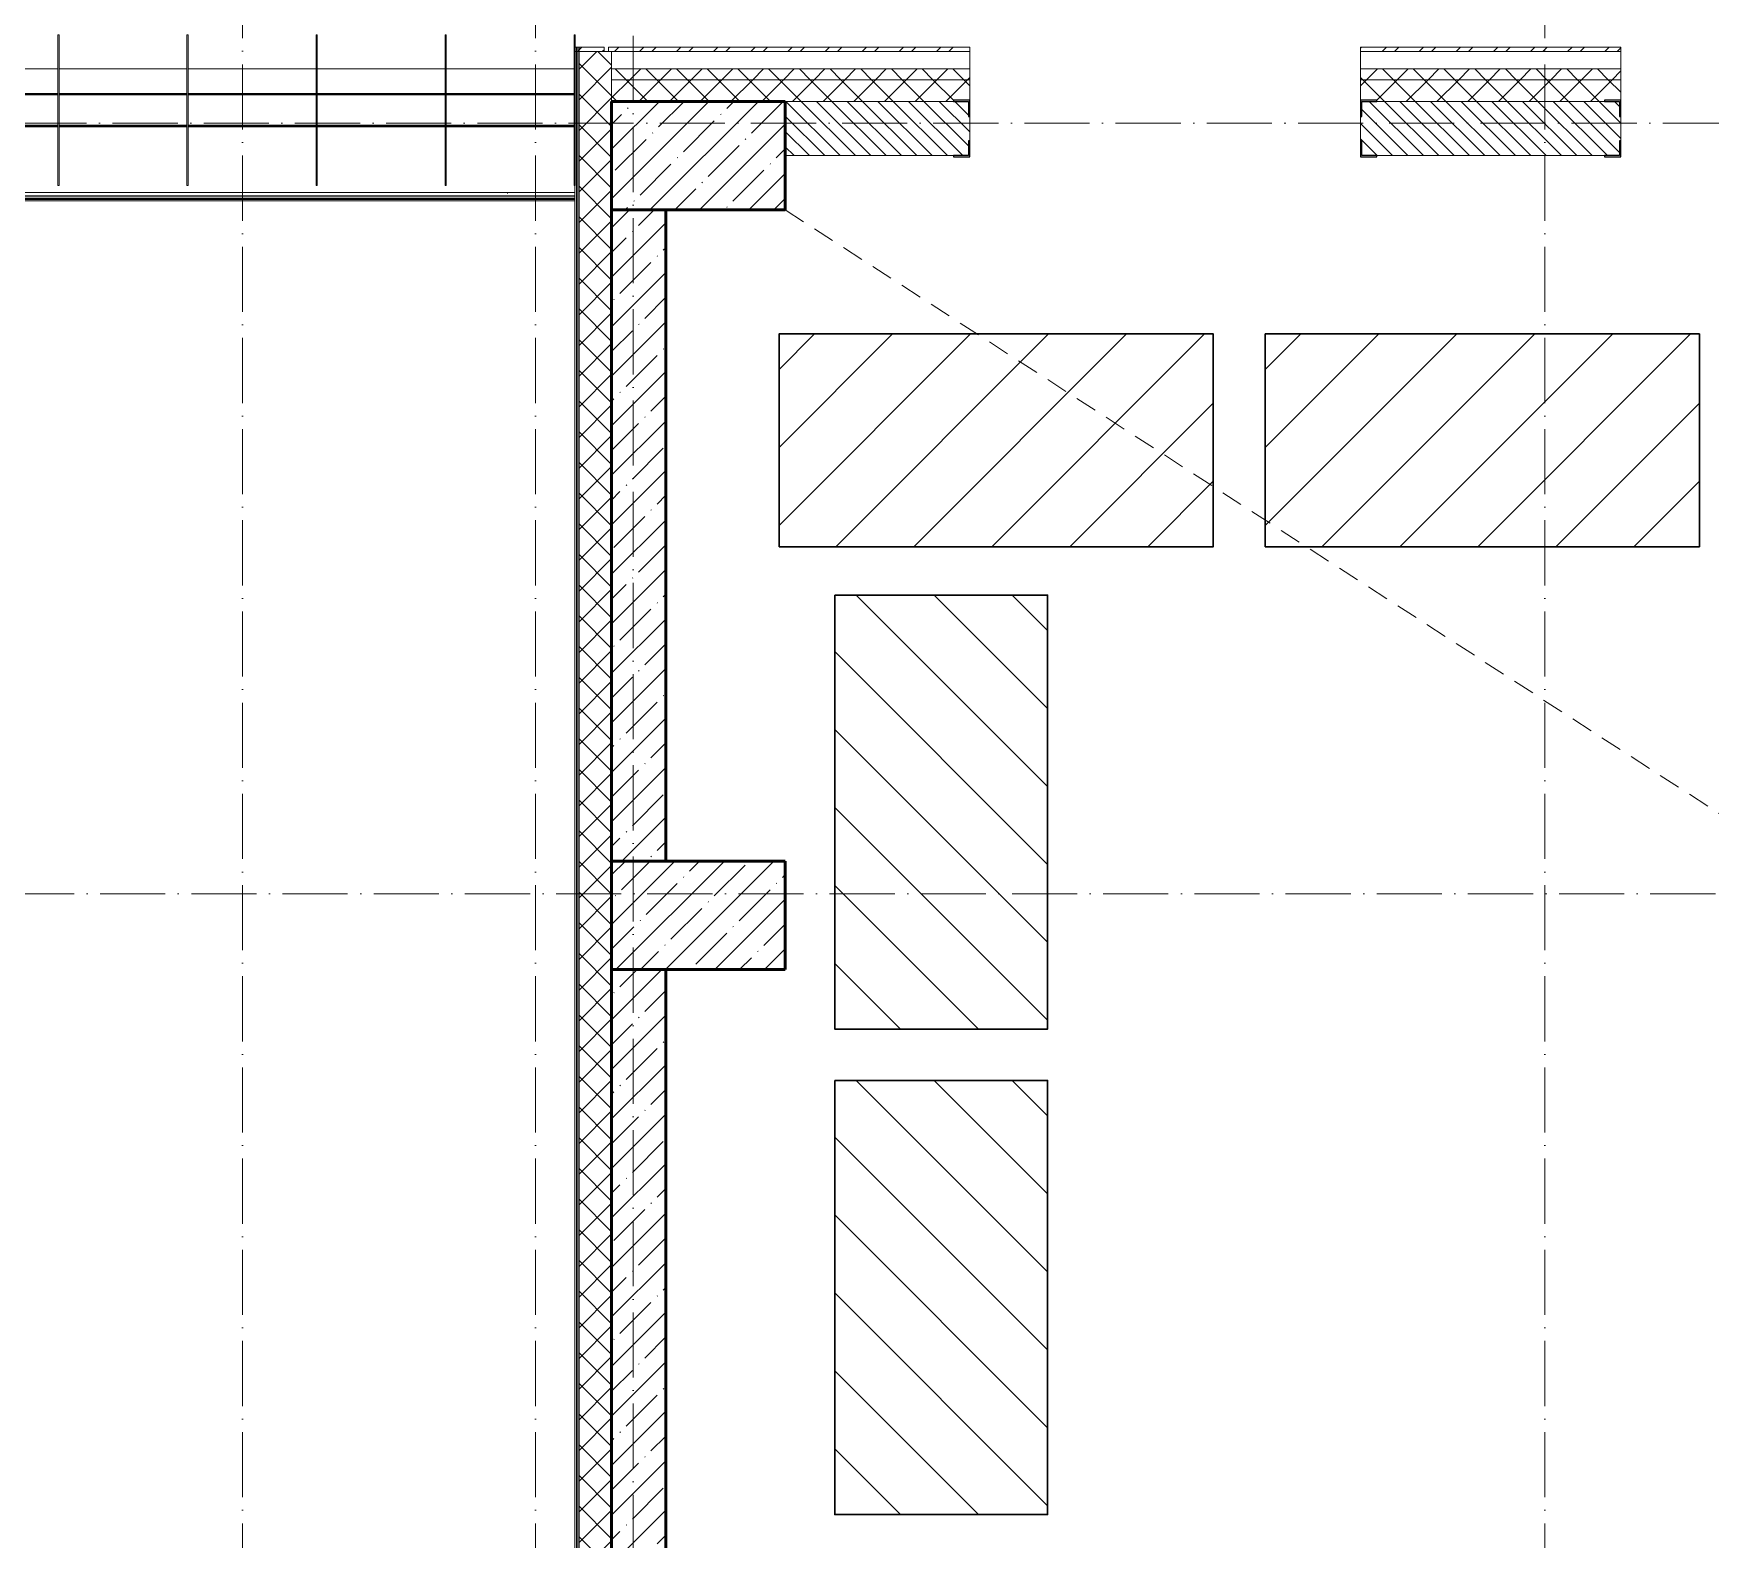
# Model space of a CAD drawing. Header units: millimetres. Extents: x -356862 to 418287, y 0 to 839748.
# Drawn here: x 31945 to 39671, y 538072 to 545010 of the extents above; entities that cross this region are included whole.
import ezdxf

# ---------------------------------------------------------------- set-up
doc = ezdxf.new("R2010")
doc.units = ezdxf.units.MM
doc.linetypes.add('200_ШТРИХ_ш1п0_6_', pattern=[160, 100, -60])
doc.linetypes.add('50_200_ШТРИХ_1Т_ш5_п1_п1_', pattern=[700, 500, -100, 0, -100])
for name, color, linetype, lineweight in [('0) строит. леса', 20, 'Continuous', 30), ('A-DETL-____-OTLN-3', 7, '200_ШТРИХ_ш1п0_6_', 9), ('A-FLOR-____-OTLN', 7, 'Continuous', 9), ('A-GENM-____-MCUT', 7, 'Continuous', 25), ('A-GENM-____-OTLN', 7, 'Continuous', 9), ('A-GENM-____-OTLN-1', 7, 'Continuous', 25), ('A-ROOF-____-OTLN', 7, 'Continuous', 9), ('A-WALL-____-MCUT', 7, 'Continuous', 13), ('A-WALL-____-MCUT-1', 7, 'Continuous', 9), ('A-WALL-____-MCUT-2', 7, 'Continuous', 50), ('A-WALL-____-PATT-1', 7, 'Continuous', 9), ('A-WALL-FNSH-MCUT-1', 7, 'Continuous', 9), ('S-COLS-____-MCUT', 7, 'Continuous', 50), ('S-COLS-____-OTLN', 7, 'Continuous', 9), ('S-GRID-____-OTLN-1', 7, '50_200_ШТРИХ_1Т_ш5_п1_п1_', 9)]:
    doc.layers.add(name, color=color, linetype=linetype, lineweight=lineweight)
pattern_1 = [(45, (-15591.66, 459015.94), (-70.71068, 70.71068), []), (135, (-15591.66, 459015.94), (-70.71068, -70.71068), [])]
pattern_2 = [(45, (-15591.66, 459015.94), (-114.04925, 114.04925), []), (45, (-15477.61, 459015.94), (-114.04925, 114.04925), [201.612, -40.322, 3.353, -36.97])]
pattern_3 = [(45, (-15591.66, 459015.94), (-85.53659, 85.53659), []), (45, (-15534.64, 459015.94), (-85.53659, 85.53659), [])]

# ---------------------------------------------------------------- blocks, each defined once
blk = doc.blocks.new('BSC_Колонна _Прямоугольная - 500х800-V11-АР1_План отверстий 2 этажа в осях 1-64_Ю-ЯЯ')
at = {"layer": 'S-COLS-____-OTLN'}
h = blk.add_hatch(dxfattribs=at)
h.set_pattern_fill('FP_19', color=256, style=0, pattern_type=2)
h.set_pattern_definition([(315, (-85431.04, 50600), (114.04925, 114.04925), []), (315, (-85431.04, 50485.95), (114.04925, 114.04925), [201.613, -40.323, 3.353, -36.97])])
h.paths.add_polyline_path([(-250, 400), (-250, -400), (250, -400), (250, 400), (45.8, 400)], flags=0)
at = {"layer": 'S-COLS-____-MCUT'}
for p, q in [((250, 400), (-250, 400)), ((-250, 400), (-250, -400)), ((250, -400), (250, 400)), ((-250, -400), (250, -400))]:
    blk.add_line(p, q, dxfattribs=at)
blk = doc.blocks.new('141_Фартук_СКБ - 141_Фартук_СКБ_вентфасад-30031396-АР1_План отверстий 2 этажа в осях 1-64_Ю-ЯЯ')
at = {"layer": 'A-GENM-____-MCUT'}
for p, q in [((26160, 757.8), (0, 757.8)), ((0, 757.8), (0, 756.7)), ((0, 756.7), (26160, 756.7))]:
    blk.add_line(p, q, dxfattribs=at)
at = {"layer": 'A-GENM-____-OTLN'}
for p, q in [((0, 765.2), (26160, 765.2)), ((0, 752.5), (26160, 752.5)), ((0, 743.4), (26160, 743.4)), ((0, 742.6), (26160, 742.6))]:
    blk.add_line(p, q, dxfattribs=at)
blk = doc.blocks.new('Элемент крепления - Пластина-30015157-АР1_План отверстий 2 этажа в осях 1-64_Ю-ЯЯ')
at = {"layer": 'A-GENM-____-OTLN'}
for p, q in [((25651.1, 85294), (25651.1, 85988)), ((25651.1, 85988), (25656.1, 85988)), ((25656.1, 85988), (25656.1, 85294)), ((25656.1, 85294), (25651.1, 85294))]:
    blk.add_line(p, q, dxfattribs=at)
blk = doc.blocks.new('Швеллер - 140х58-30031487-АР1_План отверстий 2 этажа в осях 1-64_Ю-ЯЯ')
at = {"layer": 'A-GENM-____-MCUT'}
for p, q in [((10699.3, 75), (10109.8, 75)), ((10109.8, 71), (10699.3, 71)), ((11293.9, 75), (10704.3, 75)), ((10704.3, 71), (11293.9, 71)), ((11888.4, 75), (11298.9, 75)), ((11298.9, 71), (11888.4, 71)), ((12483, 75), (11893.4, 75)), ((11893.4, 71), (12483, 71)), ((13077.5, 75), (12488, 75)), ((12488, 71), (13077.5, 71)), ((10699.3, -71), (10109.8, -71)), ((10109.8, -75), (10699.3, -75)), ((11293.9, -71), (10704.3, -71)), ((10704.3, -75), (11293.9, -75)), ((11888.4, -71), (11298.9, -71)), ((11298.9, -75), (11888.4, -75)), ((12483, -71), (11893.4, -71)), ((11893.4, -75), (12483, -75)), ((13077.5, -71), (12488, -71)), ((12488, -75), (13077.5, -75))]:
    blk.add_line(p, q, dxfattribs=at)
blk = doc.blocks.new('BSC_Колонна _Прямоугольная - 500х800-V74-АР1_План отверстий 2 этажа в осях 1-64_Ю-ЯЯ')
at = {"layer": 'S-COLS-____-OTLN'}
h = blk.add_hatch(dxfattribs=at)
h.set_pattern_fill('FP_86', color=256, style=0, pattern_type=2)
h.set_pattern_definition([(315, (-81931.04, 50600), (114.04925, 114.04925), []), (315, (-81931.04, 50485.95), (114.04925, 114.04925), [201.613, -40.323, 3.353, -36.97])])
h.paths.add_polyline_path([(-250, -400), (250, -400), (250, 400), (-250, 400)], flags=0)
at = {"layer": 'S-COLS-____-MCUT'}
for p, q in [((250, 400), (-250, 400)), ((-250, 400), (-250, -400)), ((250, -400), (250, 400)), ((-250, -400), (250, -400))]:
    blk.add_line(p, q, dxfattribs=at)
blk = doc.blocks.new('Фахверк_СКБ_Уголок - 250_2700-27497298-АР1_План отверстий 2 этажа в осях 1-64_Ю-ЯЯ')
at = {"layer": 'A-GENM-____-MCUT'}
for p, q in [((200, 181), (125, 181)), ((125, 181), (125, 106)), ((131, 106), (131, 175)), ((131, 175), (200, 175)), ((200, 175), (200, 181)), ((125, 106), (131, 106)), ((131, -6), (125, -6)), ((125, -6), (125, -81)), ((131, -75), (131, -6)), ((200, -75), (131, -75)), ((200, -81), (200, -75)), ((125, -81), (200, -81))]:
    blk.add_line(p, q, dxfattribs=at)
blk = doc.blocks.new('2этаж')
at = {"layer": 'S-GRID-____-OTLN-1', "color": 251, "ltscale": 0.6, "true_color": 0x636466}
for p, q in [((32908.3, 549908.8), (32908.3, 511907.5)), ((34258.3, 549908.8), (34258.3, 525691.4)), ((38908.3, 549908.8), (38908.3, 511907.5)), ((34708.3, 549620.5), (34708.3, 525691.4)), ((88482.7, 544597), (-20260.4, 544597)), ((-20260.4, 541047), (88482.7, 541047))]:
    blk.add_line(p, q, dxfattribs=at)

msp = doc.modelspace()

# ---------------------------------------------------------------- hatches: boundary and pattern name
at = {"layer": '0) строит. леса'}
h = msp.add_hatch(dxfattribs=at)
h.set_pattern_fill('ANSI31', color=256, scale=80)
h.set_pattern_definition([(45, (35820.4, 688664.03), (-179.60512, 179.60512), [])])
h.paths.add_polyline_path([(35380.1741, 542645.5283), (37380.1741, 542645.5283), (37380.1741, 543625.5283), (35380.1741, 543625.5283)])
h = msp.add_hatch(dxfattribs=at)
h.set_pattern_fill('ANSI31', color=256, scale=80)
h.set_pattern_definition([(45, (38060.26, 688664.03), (-179.60512, 179.60512), [])])
h.paths.add_polyline_path([(37620.0346, 542645.5283), (39620.0346, 542645.5283), (39620.0346, 543625.5283), (37620.0346, 543625.5283)])
h = msp.add_hatch(dxfattribs=at)
h.set_pattern_fill('ANSI31', color=256, scale=80, angle=-90)
h.set_pattern_definition([(315, (181655.21, 541982.7), (179.60512, 179.60512), [])])
h.paths.add_polyline_path([(35636.7146, 542422.9298), (35636.7146, 540422.9298), (36616.7146, 540422.9298), (36616.7146, 542422.9298)])
h = msp.add_hatch(dxfattribs=at)
h.set_pattern_fill('ANSI31', color=256, scale=80, angle=-90)
h.set_pattern_definition([(315, (181655.21, 539746.5), (179.60512, 179.60512), [])])
h.paths.add_polyline_path([(35636.7146, 540186.7271), (35636.7146, 538186.7271), (36616.7146, 538186.7271), (36616.7146, 540186.7271)])
at = {"layer": 'A-WALL-____-PATT-1', "true_color": 0x000000}
h = msp.add_hatch(dxfattribs=at)
h.set_pattern_fill('FP_3', color=18, style=0, pattern_type=2)
h.set_pattern_definition(pattern_3)
h.paths.add_polyline_path([(34440.8366, 544926.983), (34573.3366, 544926.983), (34573.3366, 544946.983), (34440.8366, 544946.983)], flags=0)
at = {"layer": 'A-WALL-____-PATT-1'}
h = msp.add_hatch(dxfattribs=at)
h.set_pattern_fill('FP_1', color=256, style=0, pattern_type=2)
h.set_pattern_definition(pattern_1)
h.paths.add_polyline_path([(34458.3366, 526796.983), (34608.3366, 526796.983), (34608.3366, 544926.983), (34458.3366, 544926.983), (34458.3366, 526946.983)], flags=0)
h = msp.add_hatch(dxfattribs=at)
h.set_pattern_fill('FP_3', color=256, style=0, pattern_type=2)
h.set_pattern_definition(pattern_3)
h.paths.add_polyline_path([(59123.3366, 544926.983), (59123.3366, 544946.983), (56108.3366, 544946.983), (56108.3366, 544926.983), (58628.1836, 544926.983)], flags=0)
h.paths.add_polyline_path([(54308.3366, 544926.983), (54308.3366, 544946.983), (53108.3366, 544946.983), (53108.3366, 544926.983)], flags=0)
h.paths.add_polyline_path([(51308.3366, 544926.983), (51308.3366, 544946.983), (50108.3366, 544946.983), (50108.3366, 544926.983)], flags=0)
h.paths.add_polyline_path([(48308.3366, 544926.983), (48308.3366, 544946.983), (47058.3366, 544946.983), (47058.3366, 544926.983), (48023.1796, 544926.983)], flags=0)
h.paths.add_polyline_path([(45258.3366, 544926.983), (45258.3366, 544946.983), (44058.3366, 544946.983), (44058.3366, 544926.983), (44488.1782, 544926.983)], flags=0)
h.paths.add_polyline_path([(41836.9272, 544926.983), (42258.3366, 544926.983), (42258.3366, 544946.983), (41058.3366, 544946.983), (41058.3366, 544926.983)], flags=0)
h.paths.add_polyline_path([(36258.3366, 544926.983), (36258.3366, 544946.983), (34593.3366, 544946.983), (34593.3366, 544926.983), (35650.6749, 544926.983)], flags=0)
h.paths.add_polyline_path([(39258.3366, 544926.983), (39258.3366, 544946.983), (38058.3366, 544946.983), (38058.3366, 544926.983)], flags=0)
h = msp.add_hatch(dxfattribs=at)
h.set_pattern_fill('FP_1', color=256, style=0, pattern_type=2)
h.set_pattern_definition(pattern_1)
h.paths.add_polyline_path([(85758.3366, 544796.983), (85808.3366, 544796.983), (85808.3366, 544846.983), (78908.3366, 544846.983), (78908.3366, 544796.983), (83373.1929, 544796.983)], flags=0)
h.paths.add_polyline_path([(73651.9392, 544796.983), (74358.3366, 544796.983), (74358.3366, 544846.983), (73158.3366, 544846.983), (73158.3366, 544796.983)], flags=0)
h.paths.add_polyline_path([(76158.3366, 544796.983), (77908.3366, 544796.983), (77908.3366, 544846.983), (76158.3366, 544846.983)], flags=0)
h.paths.add_polyline_path([(71358.3366, 544796.983), (71358.3366, 544846.983), (70233.3366, 544846.983), (70233.3366, 544796.983), (71000.6882, 544796.983)], flags=0)
h.paths.add_polyline_path([(68433.3366, 544796.983), (68433.3366, 544846.983), (67308.3366, 544846.983), (67308.3366, 544796.983), (68349.4372, 544796.983)], flags=0)
h.paths.add_polyline_path([(61458.3366, 544796.983), (62658.3366, 544796.983), (62658.3366, 544846.983), (61458.3366, 544846.983)], flags=0)
h.paths.add_polyline_path([(59658.3366, 544796.983), (59658.3366, 544846.983), (56108.3366, 544846.983), (56108.3366, 544796.983), (58628.1836, 544796.983)], flags=0)
h.paths.add_polyline_path([(54308.3366, 544796.983), (54308.3366, 544846.983), (53108.3366, 544846.983), (53108.3366, 544796.983)], flags=0)
h.paths.add_polyline_path([(51308.3366, 544796.983), (51308.3366, 544846.983), (50108.3366, 544846.983), (50108.3366, 544796.983)], flags=0)
h.paths.add_polyline_path([(48308.3366, 544796.983), (48308.3366, 544846.983), (47058.3366, 544846.983), (47058.3366, 544796.983), (48023.1796, 544796.983)], flags=0)
h.paths.add_polyline_path([(44488.1782, 544796.983), (45258.3366, 544796.983), (45258.3366, 544846.983), (44058.3366, 544846.983), (44058.3366, 544796.983)], flags=0)
h.paths.add_polyline_path([(42258.3366, 544796.983), (42258.3366, 544846.983), (41058.3366, 544846.983), (41058.3366, 544796.983), (41836.9272, 544796.983)], flags=0)
h.paths.add_polyline_path([(39258.3366, 544796.983), (39258.3366, 544846.983), (38058.3366, 544846.983), (38058.3366, 544796.983)], flags=0)
h.paths.add_polyline_path([(35650.6749, 544796.983), (36258.3366, 544796.983), (36258.3366, 544846.983), (34608.3366, 544846.983), (34608.3366, 544796.983), (34766.9245, 544796.983)], flags=0)
h = msp.add_hatch(dxfattribs=at)
h.set_pattern_fill('FP_1', color=256, style=0, pattern_type=2)
h.set_pattern_definition(pattern_1)
h.paths.add_polyline_path([(85658.3366, 544696.983), (85758.3366, 544696.983), (85758.3366, 544796.983), (78908.3366, 544796.983), (78908.3366, 544696.983), (83373.1929, 544696.983)], flags=0)
h.paths.add_polyline_path([(77408.3366, 544696.983), (77908.3366, 544696.983), (77908.3366, 544796.983), (76158.3366, 544796.983), (76158.3366, 544702.983), (76233.3366, 544702.983), (76233.3366, 544696.983), (76303.1902, 544696.983)], flags=0)
h.paths.add_polyline_path([(73651.9392, 544696.983), (74283.3366, 544696.983), (74283.3366, 544702.983), (74358.3366, 544702.983), (74358.3366, 544796.983), (73158.3366, 544796.983), (73158.3366, 544696.983)], flags=0)
h.paths.add_polyline_path([(71000.6882, 544696.983), (71283.3366, 544696.983), (71283.3366, 544702.983), (71358.3366, 544702.983), (71358.3366, 544796.983), (70233.3366, 544796.983), (70233.3366, 544702.983), (70308.3366, 544702.983), (70308.3366, 544696.983)], flags=0)
h.paths.add_polyline_path([(68349.4372, 544696.983), (68358.3366, 544696.983), (68358.3366, 544702.983), (68433.3366, 544702.983), (68433.3366, 544796.983), (67308.3366, 544796.983), (67308.3366, 544696.983), (67808.3366, 544696.983)], flags=0)
h.paths.add_polyline_path([(61908.3366, 544696.983), (62583.3366, 544696.983), (62583.3366, 544702.983), (62658.3366, 544702.983), (62658.3366, 544796.983), (61458.3366, 544796.983), (61458.3366, 544702.983), (61533.3366, 544702.983), (61533.3366, 544696.983)], flags=0)
h.paths.add_polyline_path([(59658.3366, 544696.983), (59658.3366, 544796.983), (56108.3366, 544796.983), (56108.3366, 544702.983), (56183.3366, 544702.983), (56183.3366, 544696.983), (59158.3366, 544696.983)], flags=0)
h.paths.add_polyline_path([(53108.3366, 544696.983), (54233.3366, 544696.983), (54233.3366, 544702.983), (54308.3366, 544702.983), (54308.3366, 544796.983), (53108.3366, 544796.983)], flags=0)
h.paths.add_polyline_path([(50183.3366, 544696.983), (51233.3366, 544696.983), (51233.3366, 544702.983), (51308.3366, 544702.983), (51308.3366, 544796.983), (50108.3366, 544796.983), (50108.3366, 544702.983), (50183.3366, 544702.983)], flags=0)
h.paths.add_polyline_path([(48233.3366, 544696.983), (48233.3366, 544702.983), (48308.3366, 544702.983), (48308.3366, 544796.983), (47058.3366, 544796.983), (47058.3366, 544702.983), (47133.3366, 544702.983), (47133.3366, 544696.983), (48023.1796, 544696.983)], flags=0)
h.paths.add_polyline_path([(45183.3366, 544696.983), (45183.3366, 544702.983), (45258.3366, 544702.983), (45258.3366, 544796.983), (44058.3366, 544796.983), (44058.3366, 544702.983), (44133.3366, 544702.983), (44133.3366, 544696.983), (44488.1782, 544696.983)], flags=0)
h.paths.add_polyline_path([(42183.3366, 544696.983), (42183.3366, 544702.983), (42258.3366, 544702.983), (42258.3366, 544796.983), (41058.3366, 544796.983), (41058.3366, 544702.983), (41133.3366, 544702.983), (41133.3366, 544696.983), (41836.9272, 544696.983)], flags=0)
h.paths.add_polyline_path([(38133.3366, 544696.983), (39183.3366, 544696.983), (39183.3366, 544702.983), (39258.3366, 544702.983), (39258.3366, 544796.983), (38058.3366, 544796.983), (38058.3366, 544702.983), (38133.3366, 544702.983)], flags=0)
h.paths.add_polyline_path([(36183.3366, 544696.983), (36183.3366, 544702.983), (36258.3366, 544702.983), (36258.3366, 544796.983), (34608.3366, 544796.983), (34608.3366, 544696.983), (35650.6749, 544696.983)], flags=0)
h = msp.add_hatch(dxfattribs=at)
h.set_pattern_fill('FP_6', color=256, style=0, pattern_type=2)
h.set_pattern_definition([(135, (-15591.663, 459015.94), (-35.35534, -35.35534), [])])
h.paths.add_polyline_path([(38064.3366, 544446.983), (39252.3366, 544446.983), (39252.3366, 544515.983), (39258.3366, 544515.983), (39258.3366, 544627.983), (39252.3366, 544627.983), (39252.3366, 544696.983), (38064.3366, 544696.983), (38064.3366, 544627.983), (38058.3366, 544627.983), (38058.3366, 544515.983), (38064.3366, 544515.983), (38064.3366, 544448.233)], flags=0)
h.paths.add_polyline_path([(41158.3366, 544446.983), (41158.3366, 544696.983), (41064.3366, 544696.983), (41064.3366, 544627.983), (41058.3366, 544627.983), (41058.3366, 544515.983), (41064.3366, 544515.983), (41064.3366, 544446.983), (41133.3366, 544446.983)], flags=0)
h.paths.add_polyline_path([(36183.3366, 544446.983), (36252.3366, 544446.983), (36252.3366, 544515.983), (36258.3366, 544515.983), (36258.3366, 544627.983), (36252.3366, 544627.983), (36252.3366, 544696.983), (35408.3366, 544696.983), (35408.3366, 544446.983), (35650.6749, 544446.983)], flags=0)
h = msp.add_hatch(dxfattribs=at)
h.set_pattern_fill('FP_13', color=256, style=0, pattern_type=2)
h.set_pattern_definition(pattern_2)
h.paths.add_polyline_path([(34608.3366, 541196.983), (34858.3366, 541196.983), (34858.3366, 544196.983), (34608.3366, 544196.983), (34608.3366, 542071.1304)], flags=0)
h = msp.add_hatch(dxfattribs=at)
h.set_pattern_fill('FP_13', color=256, style=0, pattern_type=2)
h.set_pattern_definition(pattern_2)
h.paths.add_polyline_path([(34858.3366, 534846.983), (34858.3366, 540696.983), (34608.3366, 540696.983), (34608.3366, 534846.983)], flags=0)

# ---------------------------------------------------------------- linework, layer by layer
at = {"layer": '0) строит. леса'}
for points in [[(35380.1741, 542645.5283), (37380.1741, 542645.5283), (37380.1741, 543625.5283), (35380.1741, 543625.5283)], [(37620.0346, 542645.5283), (39620.0346, 542645.5283), (39620.0346, 543625.5283), (37620.0346, 543625.5283)], [(35636.7146, 542422.9298), (35636.7146, 540422.9298), (36616.7146, 540422.9298), (36616.7146, 542422.9298)], [(35636.7146, 540186.7271), (35636.7146, 538186.7271), (36616.7146, 538186.7271), (36616.7146, 540186.7271)]]:
    msp.add_lwpolyline(points, close=True, dxfattribs=at)
at = {"layer": 'A-DETL-____-OTLN-3'}
msp.add_line((35408.3366, 544196.983), (58308.3366, 529396.983), dxfattribs=at)
at = {"layer": 'A-FLOR-____-OTLN', "color": 18, "true_color": 0x000000}
for p, q in [((32057.6548, 544846.983), (31468.1094, 544846.983)), ((32652.2003, 544846.983), (32062.6548, 544846.983)), ((33246.7457, 544846.983), (32657.2003, 544846.983)), ((33841.2912, 544846.983), (33251.7457, 544846.983)), ((34435.8366, 544846.983), (33846.2912, 544846.983)), ((8278.3366, 544276.983), (34438.3366, 544276.983))]:
    msp.add_line(p, q, dxfattribs=at)
at = {"layer": 'A-ROOF-____-OTLN'}
msp.add_line((34128.3366, 544276.983), (34128.3366, 544271.983), dxfattribs=at)
at = {"layer": 'A-WALL-____-MCUT', "color": 18, "true_color": 0x000000}
msp.add_line((34608.3366, 544696.983), (34608.3366, 544926.983), dxfattribs=at)
at = {"layer": 'A-WALL-____-MCUT'}
for p, q in [((36258.3366, 544926.983), (34608.3366, 544926.983)), ((34608.3366, 544926.983), (36258.3366, 544926.983)), ((36258.3366, 544702.983), (36258.3366, 544926.983)), ((38058.3366, 544926.983), (38058.3366, 544702.983)), ((39258.3366, 544926.983), (38058.3366, 544926.983)), ((38058.3366, 544926.983), (39258.3366, 544926.983)), ((39258.3366, 544702.983), (39258.3366, 544926.983)), ((36258.3366, 544515.983), (36258.3366, 544627.983)), ((38058.3366, 544627.983), (38058.3366, 544515.983)), ((39258.3366, 544515.983), (39258.3366, 544627.983)), ((35408.3366, 544446.983), (36183.3366, 544446.983)), ((38133.3366, 544446.983), (39183.3366, 544446.983))]:
    msp.add_line(p, q, dxfattribs=at)
at = {"layer": 'A-WALL-____-MCUT-1'}
for p, q in [((34446.3366, 544946.983), (34446.3366, 526958.983)), ((34452.3366, 544946.983), (34452.3366, 526952.983)), ((36258.3366, 544846.983), (34608.3366, 544846.983)), ((39258.3366, 544846.983), (38058.3366, 544846.983)), ((36258.3366, 544796.983), (34608.3366, 544796.983)), ((39258.3366, 544796.983), (38058.3366, 544796.983)), ((35408.3366, 544696.983), (36183.3366, 544696.983)), ((36183.3366, 544696.983), (35408.3366, 544696.983)), ((38133.3366, 544696.983), (39183.3366, 544696.983)), ((39183.3366, 544696.983), (38133.3366, 544696.983))]:
    msp.add_line(p, q, dxfattribs=at)
at = {"layer": 'A-WALL-____-MCUT-1', "color": 18, "true_color": 0x000000}
msp.add_line((34608.3366, 544926.983), (34458.3366, 544926.983), dxfattribs=at)
at = {"layer": 'A-WALL-____-MCUT-2'}
for p, q in [((34608.3366, 544196.983), (34608.3366, 541196.983)), ((34858.3366, 541196.983), (34858.3366, 544196.983)), ((34608.3366, 540696.983), (34608.3366, 534846.983)), ((34858.3366, 534846.983), (34858.3366, 540696.983))]:
    msp.add_line(p, q, dxfattribs=at)
at = {"layer": 'A-WALL-FNSH-MCUT-1', "color": 18, "true_color": 0x000000}
for p, q in [((34573.3366, 544946.983), (34440.8366, 544946.983)), ((34440.8366, 544926.983), (34573.3366, 544926.983)), ((34573.3366, 544926.983), (34573.3366, 544946.983)), ((34593.3366, 544946.983), (34593.3366, 544926.983)), ((34593.3366, 544926.983), (34608.3366, 544926.983))]:
    msp.add_line(p, q, dxfattribs=at)
at = {"layer": 'A-WALL-FNSH-MCUT-1'}
for p, q in [((34458.3366, 526946.983), (34458.3366, 544946.983)), ((36258.3366, 544946.983), (34593.3366, 544946.983)), ((36258.3366, 544926.983), (36258.3366, 544946.983)), ((39258.3366, 544946.983), (38058.3366, 544946.983)), ((38058.3366, 544946.983), (38058.3366, 544926.983)), ((39258.3366, 544926.983), (39258.3366, 544946.983)), ((34438.3366, 544309.983), (34438.3366, 526966.983))]:
    msp.add_line(p, q, dxfattribs=at)
at = {"layer": 'S-GRID-____-OTLN-1', "color": 251, "ltscale": 0.6, "true_color": 0x636466}
for p, q in [((32908.3366, 549908.7924), (32908.3366, 511907.5288)), ((32908.3366, 549908.7924), (32908.3366, 511907.5288)), ((34258.3366, 549908.7924), (34258.3366, 525691.4247)), ((34258.3366, 549908.7924), (34258.3366, 525691.4247)), ((38908.3366, 549908.7924), (38908.3366, 511907.5288)), ((38908.3366, 549908.7924), (38908.3366, 511907.5288)), ((34708.3366, 549620.5347), (34708.3366, 525691.4247)), ((34708.3366, 549620.5347), (34708.3366, 525691.4247)), ((88482.7432, 544596.983), (-20260.4336, 544596.983)), ((88482.7432, 544596.983), (-20260.4336, 544596.983)), ((-20260.4336, 541046.983), (88482.7432, 541046.983)), ((-20260.4336, 541046.983), (88482.7432, 541046.983))]:
    msp.add_line(p, q, dxfattribs=at)

# ---------------------------------------------------------------- block references
at = {"color": 18, "true_color": 0x000000}
msp.add_blockref('2этаж', (0, 0), dxfattribs=at)
at = {"layer": 'A-GENM-____-OTLN', "color": 18, "true_color": 0x000000, "rotation": 180}
msp.add_blockref('141_Фартук_СКБ - 141_Фартук_СКБ_вентфасад-30031396-АР1_План отверстий 2 этажа в осях 1-64_Ю-ЯЯ', (34438.3366, 545003.983), dxfattribs=at)
at = {"layer": 'A-GENM-____-OTLN'}
for p in [(6406.5184, 459015.941), (7001.0639, 459015.941), (7595.6094, 459015.941), (8190.1548, 459015.941), (8784.7003, 459015.941)]:
    msp.add_blockref('Элемент крепления - Пластина-30015157-АР1_План отверстий 2 этажа в осях 1-64_Ю-ЯЯ', p, dxfattribs=at)
at = {"layer": 'A-GENM-____-OTLN', "color": 18, "true_color": 0x000000}
msp.add_blockref('Швеллер - 140х58-30031487-АР1_План отверстий 2 этажа в осях 1-64_Ю-ЯЯ', (21358.3366, 544656.983), dxfattribs=at)
at = {"layer": 'A-GENM-____-OTLN-1', "rotation": 180}
for p in [(36383.3366, 544621.983), (39383.3366, 544621.983)]:
    msp.add_blockref('Фахверк_СКБ_Уголок - 250_2700-27497298-АР1_План отверстий 2 этажа в осях 1-64_Ю-ЯЯ', p, dxfattribs=at)
at = {"layer": 'A-GENM-____-OTLN-1'}
msp.add_blockref('Фахверк_СКБ_Уголок - 250_2700-27497298-АР1_План отверстий 2 этажа в осях 1-64_Ю-ЯЯ', (37933.3366, 544521.983), dxfattribs=at)
at = {"layer": 'S-COLS-____-OTLN', "rotation": 89.9999999999999}
for name, p in [('BSC_Колонна _Прямоугольная - 500х800-V11-АР1_План отверстий 2 этажа в осях 1-64_Ю-ЯЯ', (35008.3366, 544446.983)), ('BSC_Колонна _Прямоугольная - 500х800-V74-АР1_План отверстий 2 этажа в осях 1-64_Ю-ЯЯ', (35008.3366, 540946.983))]:
    msp.add_blockref(name, p, dxfattribs=at)

doc.saveas('drawing.dxf')
